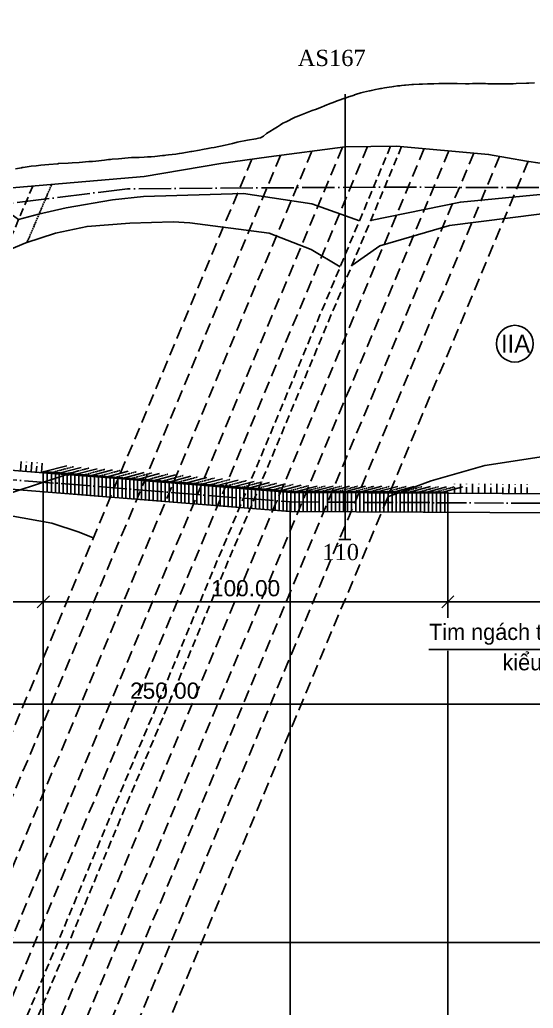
# Model space of a CAD drawing. Header units: inches. Extents: x 444671 to 463716, y 1783086 to 1794968.
# Drawn here: x 447131.7 to 447258.6, y 1787422.1 to 1787666.4 of the extents above; entities that cross this region are included whole.
import ezdxf

# ---------------------------------------------------------------- set-up
doc = ezdxf.new("R2010")
doc.units = ezdxf.units.IN
doc.header["$MEASUREMENT"] = 0
for name, pattern in [('ACAD_ISO04W100', [30, 24, -3, 0, -3]), ('EDQ-DD', [0.55, 0.4, -0.15]), ('HIDDEN', [0.375, 0.25, -0.125]), ('NG', [1.8, 0.8, -0.1, 0, -0.1, 0.8])]:
    doc.linetypes.add(name, pattern=pattern)
for name, color, linetype in [('4', 4, 'Continuous'), ('CONGTRINH', 2, 'Continuous'), ('CTTRINH', 4, 'Continuous'), ('Dchat', 33, 'Continuous'), ('Dong', 252, 'HIDDEN'), ('Ghichu', 3, 'Continuous'), ('khoanmoi', 3, 'Continuous'), ('Khongin', 40, 'Continuous'), ('Khung_bang', 140, 'Continuous'), ('Text', 3, 'Continuous'), ('Tim', 1, 'ACAD_ISO04W100')]:
    doc.layers.add(name, color=color, linetype=linetype)
for name, color, linetype, lineweight in [('dgay', 1, 'Continuous', 25), ('DIACHAT', 33, 'Continuous', 25), ('Dut gay', 1, 'Continuous', 25)]:
    doc.layers.add(name, color=color, linetype=linetype, lineweight=lineweight)
doc.styles.add('VNARIAL', font='')
doc.styles.add('VnAvt', font='')
doc.styles.add('VNTHUONG', font='')
doc.styles.get('VNARIAL').set_extended_font_data('.VnArial')
doc.styles.get('VnAvt').set_extended_font_data('.VnAvant')
doc.styles.get('VNTHUONG').set_extended_font_data('.VnTime')
doc.linetypes.add('_lA1', pattern='A,2,-0.2,["x",Standard,S=0.1,R=0,X=-0.1,Y=-0.05],-0.1', length=2.3)
doc.linetypes.add('_lA2', pattern='A,2,-0.2,["xx",Standard,S=0.1,R=0,X=-0.1,Y=-0.05],-0.18', length=2.38)
doc.linetypes.add('_lB', pattern='A,2,-0.2,["xxx",Standard,S=0.1,R=0,X=-0.1,Y=-0.05],-0.26', length=2.46)
doc.linetypes.add('_llA', pattern='A,2,-0.2,["xxxx",Standard,S=0.1,R=0,X=-0.1,Y=-0.05],-0.34', length=2.54)
doc.linetypes.add('NEN_DA1', pattern='A,1.5,-0.15,["Y",Standard,S=0.2,R=0,X=-0.15,Y=-0.2],-0.005', length=1.655)
doc.dimstyles.new('2000', dxfattribs={"dimscale": 2, "dimtxt": 2, "dimasz": 1.1, "dimexe": 1.1, "dimexo": 0, "dimgap": 0.6, "dimtad": 1, "dimzin": 1, "dimdsep": 46, "dimtxsty": 'VNARIAL', "dimblk": 'OBLIQUE', "dimcen": 1.1, "dimdle": 1.1, "dimclrd": 3, "dimclre": 3, "dimclrt": 7, "dimadec": 0, "dimazin": 3, "dimtfac": 1, "dimtmove": 0, "dimatfit": 1, "dimfxl": 0, "dimtolj": 1, "dimtzin": 0, "dimarcsym": 0})
doc.dimstyles.new('kt2000', dxfattribs={"dimscale": 0, "dimtxt": 4, "dimasz": 3, "dimexe": 2.5, "dimexo": 0, "dimgap": 1.3, "dimtad": 1, "dimzin": 0, "dimdsep": 46, "dimtxsty": 'VNARIAL', "dimblk1": 'OBLIQUE', "dimblk2": 'OBLIQUE', "dimsah": 1, "dimcen": 0.8, "dimdle": 2.5, "dimclrd": 256, "dimclre": 256, "dimclrt": 256, "dimaunit": 1, "dimadec": 1, "dimazin": 0, "dimtfac": 1, "dimtofl": 0, "dimtmove": 1, "dimatfit": 3, "dimfxl": 0, "dimtolj": 1, "dimtzin": 0, "dimarcsym": 0})

# ---------------------------------------------------------------- blocks, each defined once
blk = doc.blocks.new('_Oblique')
at = {"color": 0, "linetype": 'ByBlock', "lineweight": -2}
blk.add_line((-0.5, -0.5), (0.5, 0.5), dxfattribs=at)
blk = doc.blocks.new('*D32')
at = {"layer": 'Defpoints', "color": 0, "transparency": 16777216}
for p in [(447137.49, 1787535.74), (447237.49, 1787534.12), (447237.49, 1787522.57)]:
    blk.add_point(p, dxfattribs=at)
at = {"layer": 'Text', "lineweight": -2, "transparency": 16777216}
for p, q in [((447137.49, 1787535.74), (447137.49, 1787520.07)), ((447237.49, 1787534.12), (447237.49, 1787520.07)), ((447134.99, 1787522.57), (447239.99, 1787522.57))]:
    blk.add_line(p, q, dxfattribs=at)
at = {"layer": 'Text', "lineweight": -2, "transparency": 16777216, "xscale": 3, "yscale": 3, "zscale": 3, "rotation": 180}
blk.add_blockref('_Oblique', (447137.49, 1787522.57), dxfattribs=at)
at = {"layer": 'Text', "lineweight": -2, "transparency": 16777216, "xscale": 3, "yscale": 3, "zscale": 3}
blk.add_blockref('_Oblique', (447237.49, 1787522.57), dxfattribs=at)
at = {"layer": 'Text', "transparency": 16777216, "insert": (447187.49, 1787525.91), "char_height": 4, "attachment_point": 5, "style": 'VNARIAL'}
blk.add_mtext('\\A1;100.00', dxfattribs=at)
blk = doc.blocks.new('*D35')
at = {"layer": 'Defpoints', "color": 0, "transparency": 16777216}
for p in [(447042.49, 1787508.33), (447292.49, 1787508.33), (447292.49, 1787497.24)]:
    blk.add_point(p, dxfattribs=at)
at = {"layer": 'Text', "lineweight": -2, "transparency": 16777216}
for p, q in [((447042.49, 1787508.33), (447042.49, 1787494.74)), ((447292.49, 1787508.33), (447292.49, 1787494.74)), ((447039.99, 1787497.24), (447294.99, 1787497.24))]:
    blk.add_line(p, q, dxfattribs=at)
at = {"layer": 'Text', "lineweight": -2, "transparency": 16777216, "xscale": 3, "yscale": 3, "zscale": 3, "rotation": 180}
blk.add_blockref('_Oblique', (447042.49, 1787497.24), dxfattribs=at)
at = {"layer": 'Text', "lineweight": -2, "transparency": 16777216, "xscale": 3, "yscale": 3, "zscale": 3}
blk.add_blockref('_Oblique', (447292.49, 1787497.24), dxfattribs=at)
at = {"layer": 'Text', "transparency": 16777216, "insert": (447167.49, 1787500.59), "char_height": 4, "attachment_point": 5, "style": 'VNARIAL'}
blk.add_mtext('\\A1;250.00', dxfattribs=at)
blk = doc.blocks.new('*D38')
at = {"layer": 'Defpoints', "color": 0, "transparency": 16777216}
for p in [(447109.95, 1787531.26), (447137.49, 1787530.46), (447137.49, 1787522.57)]:
    blk.add_point(p, dxfattribs=at)
at = {"layer": 'Text', "lineweight": -2, "transparency": 16777216}
for p, q in [((447109.95, 1787531.26), (447109.95, 1787520.07)), ((447137.49, 1787530.46), (447137.49, 1787520.07)), ((447107.45, 1787522.57), (447139.99, 1787522.57))]:
    blk.add_line(p, q, dxfattribs=at)
at = {"layer": 'Text', "lineweight": -2, "transparency": 16777216, "xscale": 3, "yscale": 3, "zscale": 3, "rotation": 180}
blk.add_blockref('_Oblique', (447109.95, 1787522.57), dxfattribs=at)
at = {"layer": 'Text', "lineweight": -2, "transparency": 16777216, "xscale": 3, "yscale": 3, "zscale": 3}
blk.add_blockref('_Oblique', (447137.49, 1787522.57), dxfattribs=at)
at = {"layer": 'Text', "transparency": 16777216, "insert": (447122.49, 1787525.91), "char_height": 4, "attachment_point": 5, "style": 'VNARIAL'}
blk.add_mtext('\\A1;27.55', dxfattribs=at)
blk = doc.blocks.new('*D39')
at = {"layer": 'Defpoints', "color": 0, "transparency": 16777216}
for p in [(447237.49, 1787531.36), (447319.78, 1787531.36), (447319.78, 1787522.57)]:
    blk.add_point(p, dxfattribs=at)
at = {"layer": 'Text', "lineweight": -2, "transparency": 16777216}
for p, q in [((447237.49, 1787531.36), (447237.49, 1787520.07)), ((447319.78, 1787531.36), (447319.78, 1787520.07)), ((447234.99, 1787522.57), (447322.28, 1787522.57))]:
    blk.add_line(p, q, dxfattribs=at)
at = {"layer": 'Text', "lineweight": -2, "transparency": 16777216, "xscale": 3, "yscale": 3, "zscale": 3, "rotation": 180}
blk.add_blockref('_Oblique', (447237.49, 1787522.57), dxfattribs=at)
at = {"layer": 'Text', "lineweight": -2, "transparency": 16777216, "xscale": 3, "yscale": 3, "zscale": 3}
blk.add_blockref('_Oblique', (447319.78, 1787522.57), dxfattribs=at)
at = {"layer": 'Text', "transparency": 16777216, "insert": (447278.64, 1787525.91), "char_height": 4, "attachment_point": 5, "style": 'VNARIAL'}
blk.add_mtext('\\A1;82.29', dxfattribs=at)

msp = doc.modelspace()

# ---------------------------------------------------------------- linework, layer by layer
at = {"layer": '4', "linetype": 'NEN_DA1', "ltscale": 8}
for p, q in [((447319.7795, 1787548.9919), (447237.4938, 1787549.4033)), ((447198.4274, 1787544.8986), (449992.4641, 1787530.9284))]:
    msp.add_line(p, q, dxfattribs=at)
for points in [[(446801.094, 1787576.6852), (447198.4274, 1787544.8986)], [(446801.094, 1787576.6852), (447198.4274, 1787544.8986)], [(447237.4938, 1787549.7025), (447198.6508, 1787549.8967), (447137.4938, 1787554.7892)]]:
    msp.add_lwpolyline(points, dxfattribs=at)
at = {"layer": '4', "linetype": 'NEN_DA1', "ltscale": 6}
msp.add_lwpolyline([(447137.4938, 1787554.4883), (447109.9483, 1787556.6919)], dxfattribs=at)
at = {"layer": 'CONGTRINH', "color": 3}
for p, q in [((447137.4938, 1787549.7733), (447137.4938, 1787554.7892)), ((447137.4938, 1787554.4883), (447137.494, 1787554.4882)), ((447237.4938, 1787544.7032), (447237.4938, 1787549.7025)), ((446613.5642, 1787438.3548), (447561.7385, 1787438.3548))]:
    msp.add_line(p, q, dxfattribs=at)
at = {"layer": 'CONGTRINH', "color": 7, "flags": 128}
for points in [[(447137.494, 1787554.6561), (447143.2896, 1787556.209)], [(447141.404, 1787554.337), (447146.865, 1787555.8002)], [(447145.3142, 1787554.0046), (447150.7752, 1787555.4679)], [(447149.1346, 1787553.6916), (447154.5956, 1787555.1548)], [(447153.0448, 1787553.3742), (447158.5058, 1787554.8375)], [(447156.955, 1787553.0738), (447162.416, 1787554.5371)], [(447160.7754, 1787552.7946), (447166.2364, 1787554.2579)], [(447164.6856, 1787552.4622), (447170.1466, 1787553.9255)], [(447168.506, 1787552.1492), (447173.967, 1787553.6125)], [(447172.4162, 1787551.8318), (447177.8772, 1787553.2951)], [(447176.3264, 1787551.5314), (447181.7874, 1787552.9947)], [(447180.2364, 1787551.2123), (447185.6974, 1787552.6756)], [(447184.1466, 1787550.8799), (447189.6076, 1787552.3432)], [(447187.967, 1787550.5669), (447193.428, 1787552.0302)], [(447191.8772, 1787550.2495), (447197.3382, 1787551.7128)], [(447195.7874, 1787549.9491), (447201.2484, 1787551.4124)], [(447199.6978, 1787549.7288), (447205.1588, 1787551.1921)], [(447203.6978, 1787549.7158), (447209.1588, 1787551.1791)], [(447207.6978, 1787549.7028), (447213.1588, 1787551.1661)], [(447211.6978, 1787549.6688), (447217.1588, 1787551.1321)], [(447215.6978, 1787549.6558), (447221.1588, 1787551.1191)], [(447219.6978, 1787549.6428), (447225.1588, 1787551.1061)], [(447223.698, 1787549.6008), (447229.1591, 1787551.0641)], [(447227.698, 1787549.5878), (447233.1591, 1787551.0511)], [(447231.6982, 1787549.5458), (447237.1593, 1787551.0091)], [(447235.6982, 1787549.5328), (447241.1593, 1787550.9961)]]:
    msp.add_lwpolyline(points, dxfattribs=at)
at = {"layer": 'CTTRINH', "color": 4, "linetype": 'ByBlock'}
for p, q in [((447131.8763, 1787554.9377), (447132.0637, 1787557.2802)), ((447131.8763, 1787554.9377), (447132.0637, 1787557.2802)), ((447134.468, 1787554.7303), (447134.6554, 1787557.0728)), ((447137.0598, 1787554.523), (447137.2472, 1787556.8655)), ((447240.5878, 1787549.3878), (447240.5995, 1787551.7378)), ((447243.5877, 1787549.3728), (447243.5995, 1787551.7228)), ((447246.5877, 1787549.3578), (447246.5994, 1787551.7078)), ((447249.5877, 1787549.3428), (447249.5994, 1787551.6928)), ((447252.5876, 1787549.3278), (447252.5994, 1787551.6778)), ((447255.5876, 1787549.3128), (447255.5993, 1787551.6628))]:
    msp.add_line(p, q, dxfattribs=at)
at = {"layer": 'Dchat', "linetype": '_lA1', "ltscale": 10, "flags": 128}
msp.add_lwpolyline([(446821.9882, 1787610.5033), (446830.9186, 1787610.0295), (446835.9781, 1787609.9917), (446851.7781, 1787608.1636), (446874.6494, 1787606.2031), (446883.433, 1787605.8546), (446904.9657, 1787604.4512), (446911.3703, 1787603.8841), (446932.6078, 1787603.9477), (446948.4413, 1787603.2599), (446959.1358, 1787602.8442), (446979.6736, 1787601.3825), (446987.6836, 1787600.5488), (446993.319, 1787599.4377), (447006.4899, 1787601.463), (447021.3692, 1787602.8353), (447041.1256, 1787605.6347), (447052.603, 1787606.8096), (447069.3985, 1787610.6061), (447079.6029, 1787614.1841), (447096.8076, 1787619.3494), (447100.1937, 1787620.1196), (447127.8113, 1787624.7155), (447162.4038, 1787627.6682), (447181.3488, 1787630.894), (447193.246, 1787632.5335), (447212.084, 1787634.9978), (447224.7747, 1787635.185), (447247.5365, 1787633.1414), (447256.9492, 1787631.5059), (447273.8359, 1787629.0352), (447284.8496, 1787627.0732), (447294.2676, 1787625.4082), (447304.1073, 1787624.0088), (447317.2801, 1787623.0431), (447329.5326, 1787623.3023), (447343.269, 1787624.0052), (447350.9317, 1787624.3788), (447357.7936, 1787624.2962), (447363.4536, 1787625.7795), (447386.5305, 1787629.1905), (447417.4611, 1787633.2222), (447450.2744, 1787634.8349), (447488.2709, 1787636.445), (447500.7695, 1787636.6185), (447513.468, 1787635.9081), (447527.0822, 1787635.9081), (447534.3872, 1787635.3747), (447537.8275, 1787635.1389), (447552.7949, 1787639.8446), (447573.213, 1787645.4315), (447592.206, 1787649.4114), (447613.2726, 1787653.1529), (447623.073, 1787654.4498), (447649.9208, 1787658.9722), (447672.9487, 1787662.7716), (447689.7249, 1787664.6344), (447703.6515, 1787665.7989), (447715.4743, 1787666.4154), (447724.7409, 1787666.4233), (447730.583, 1787666.1545)], dxfattribs=at)
at = {"layer": 'Dchat', "linetype": '_lA2', "ltscale": 10, "flags": 128}
for points in [[(447218.392, 1787616.782), (447240.5979, 1787621.3616), (447260.2599, 1787623.2616), (447287.4406, 1787623.1429), (447317.2989, 1787622.3044), (447317.6905, 1787622.3493), (447326.9692, 1787622.3668), (447334.4357, 1787622.4065), (447339.6155, 1787622.4054), (447344.3416, 1787622.2863), (447348.3322, 1787621.9617), (447350.8661, 1787621.6513), (447353.6983, 1787621.0401), (447355.9995, 1787620.0747), (447361.6519, 1787621.7373), (447369.3651, 1787623.7138), (447388.1317, 1787626.3021), (447404.3585, 1787628.3397), (447416.3374, 1787629.5283), (447430.9029, 1787630.806), (447449.7924, 1787631.9123), (447467.7635, 1787632.8293), (447488.8227, 1787634.0512), (447506.1121, 1787634.0552), (447516.0642, 1787633.7765), (447524.5734, 1787633.5854), (447527.5373, 1787633.3943), (447529.676, 1787632.9249), (447532.6114, 1787632.0732), (447535.6561, 1787629.9786), (447543.6602, 1787632.9904), (447558.7199, 1787637.1169), (447577.1803, 1787641.9717), (447592.6959, 1787644.9783), (447620.3555, 1787648.8235), (447664.0538, 1787654.9686), (447692.6032, 1787657.4613), (447705.6372, 1787657.4613), (447715.031, 1787656.9919), (447722.1938, 1787656.7572), (447730.584, 1787657.449)], [(446810.9843, 1787603.2747), (446817.0224, 1787602.2528), (446823.1111, 1787601.6677), (446830.9186, 1787600.5295), (446836.6215, 1787600.3639), (446841.4846, 1787600.4824), (446851.1925, 1787600.3819), (446866.0004, 1787600.3819), (446887.2086, 1787601.131), (446903.9304, 1787600.89), (446917.593, 1787600.5529), (446928.7255, 1787599.7101), (446945.4242, 1787598.5301), (446953.2818, 1787597.5959), (446960.8206, 1787595.9384), (446972.7319, 1787593.0756), (446980.7231, 1787590.6648), (446985.548, 1787589.158), (446988.7908, 1787587.9686), (446993.2764, 1787590.1383), (447003.0453, 1787593.2661), (447017.7461, 1787596.5834), (447039.8252, 1787602.0293), (447051.1243, 1787603.9649), (447059.1489, 1787605.976), (447067.74, 1787607.9572), (447086.7671, 1787612.5274), (447104.9116, 1787617.0299), (447113.3887, 1787618.4846), (447120.4958, 1787619.2547), (447124.5349, 1787619.3833), (447127.7151, 1787619.0443), (447129.5809, 1787618.3663), (447131.3897, 1787617.0461), (447136.2797, 1787618.3642), (447143.1504, 1787619.9091), (447154.5728, 1787621.8831), (447162.2649, 1787622.7513), (447187.0105, 1787623.4675), (447203.8662, 1787620.9608), (447215.6189, 1787616.7388)]]:
    msp.add_lwpolyline(points, dxfattribs=at)
at = {"layer": 'Dchat', "linetype": '_lB', "ltscale": 10, "flags": 128}
for points in [[(447213.7475, 1787605.6726), (447220.6318, 1787610.5245), (447237.8734, 1787615.5693), (447267.8356, 1787619.3917), (447317.1478, 1787620.5507), (447327.1717, 1787620.4079), (447333.4607, 1787620.6199), (447340.5312, 1787620.213), (447347.3592, 1787619.0986), (447350.8289, 1787617.8602), (447353.9231, 1787615.1891), (447363.5405, 1787618.6797), (447380.255, 1787622.9143), (447406.2495, 1787626.376), (447436.6342, 1787628.2348), (447460.0096, 1787629.4739), (447463.0896, 1787629.3448), (447477.1565, 1787629.8778), (447490.3935, 1787629.9666), (447496.9676, 1787629.7003), (447506.7398, 1787629.2564), (447514.5576, 1787628.2798), (447520.4209, 1787627.392), (447527.0658, 1787626.1923), (447529.3932, 1787625.4705), (447531.1888, 1787624.5733), (447532.8091, 1787623.3756), (447540.5065, 1787625.9355), (447555.3474, 1787629.7435), (447575.4426, 1787633.4914), (447607.4311, 1787639.5544), (447655.4323, 1787647.0857), (447691.2293, 1787649.4658), (447701.6314, 1787649.1622), (447712.0415, 1787648.7164), (447719.488, 1787649.1672), (447730.3046, 1787649.664)], [(446798.704, 1787595.6751), (446801.1836, 1787595.5948), (446803.4017, 1787595.9044), (446814.747, 1787596.6683), (446827.8783, 1787597.5367), (446835.313, 1787597.6332), (446850.2193, 1787597.3975), (446874.3076, 1787597.2432), (446898.1441, 1787597.5521), (446918.4195, 1787596.6251), (446932.7799, 1787595.3906), (446944.2064, 1787593.6932), (446958.8756, 1787590.7613), (446973.3904, 1787586.9036), (446980.7205, 1787584.4837), (446986.1187, 1787581.9335), (446993.9015, 1787585.1675), (447007.2903, 1787589.4435), (447026.4762, 1787594.6851), (447047.2218, 1787598.97), (447059.458, 1787601.3284), (447072.5105, 1787604.959), (447086.5096, 1787608.6313), (447099.6337, 1787611.2544), (447112.0575, 1787612.8994), (447118.9031, 1787612.8128), (447122.5426, 1787612.12), (447126.4882, 1787610.3845), (447128.0498, 1787609.1754), (447133.1756, 1787611.3247), (447140.5422, 1787613.686), (447148.3258, 1787615.3528), (447158.8893, 1787616.1862), (447169.5704, 1787616.4657), (447173.7524, 1787616.2434), (447193.3331, 1787613.6806), (447203.6778, 1787609.6637), (447210.8602, 1787605.3563)], [(447728.3077, 1787601.6832), (447710.5789, 1787601.4986), (447710.5789, 1787601.4986), (447710.5789, 1787601.4986), (447683.827, 1787601.0615), (447663.7687, 1787603.4912), (447648.573, 1787605.3134), (447638.2399, 1787606.2246), (447620.0051, 1787606.5283), (447597.5155, 1787606.2246), (447572.6731, 1787604.7904), (447570.7231, 1787604.5162), (447549.0213, 1787601.1486), (447534.8044, 1787598.2015), (447527.0658, 1787595.5923), (447524.6824, 1787594.1979), (447521.5482, 1787592.2477), (447518.1668, 1787589.4156), (447512.6434, 1787591.797), (447508.5834, 1787593.1081), (447504.1616, 1787594.0455), (447497.9979, 1787594.8489), (447486.7267, 1787595.652), (447475.2339, 1787595.6341), (447460.3198, 1787594.4365), (447443.4696, 1787592.4707), (447423.3124, 1787590.4775), (447406.0258, 1787587.6576), (447392.3306, 1787584.3454), (447376.5793, 1787579.027), (447357.0909, 1787571.4753), (447340.7842, 1787563.5262), (447329.1625, 1787556.4734), (447323.0662, 1787557.915), (447315.2529, 1787558.7516), (447305.4863, 1787559.5882), (447295.4406, 1787559.867), (447280.372, 1787559.867), (447261.1178, 1787558.4727), (447246.6073, 1787556.2418), (447233.37, 1787552.483), (447222.6836, 1787548.5049)]]:
    msp.add_lwpolyline(points, dxfattribs=at)
at = {"layer": 'Dchat', "linetype": '_llA', "ltscale": 10, "flags": 128}
msp.add_lwpolyline([(447149.8211, 1787538.4182), (447146.3946, 1787539.7695), (447139.5856, 1787542.0377), (447129.0627, 1787543.8934), (447121.4284, 1787544.512), (447109.2548, 1787544.0996), (447099.4708, 1787541.826), (447091.5683, 1787544.8938), (447082.1586, 1787548.3659), (447073.907, 1787550.3912), (447056.3776, 1787552.6867), (447043.4173, 1787553.7146), (447028.7623, 1787553.5098), (447012.7162, 1787553.0987), (446995.6416, 1787550.6317), (446983.9156, 1787548.1647), (446975.6869, 1787545.081), (446969.2985, 1787542.1066), (446965.8184, 1787544.2292), (446959.8028, 1787546.5706), (446953.154, 1787548.6588), (446942.4582, 1787551.2306), (446932.1006, 1787553.6586), (446922.9182, 1787556.002), (446893.2815, 1787558.9965), (446857.6509, 1787557.9983), (446825.0173, 1787555.0038), (446796.2784, 1787550.3438), (446769.4566, 1787543.342), (446765.6078, 1787542.0177), (446757.9654, 1787538.9108), (446752.5243, 1787536.0681), (446748.3199, 1787532.8546), (446745.5636, 1787530.5593), (446743.8891, 1787531.2914), (446740.6632, 1787532.5262), (446737.506, 1787533.3494), (446734.0976, 1787534.1404), (446723.7997, 1787535.0891), (446717.6251, 1787535.0891), (446713.1469, 1787534.5467), (446709.4828, 1787533.4618), (446707.5347, 1787532.3275), (446706.7097, 1787532.6801), (446704.7615, 1787533.337), (446703.2414, 1787533.742), (446700.8125, 1787533.9286), (446697.4463, 1787533.8582), (446694.0453, 1787533.4807), (446671.4317, 1787527.9614)], dxfattribs=at)
at = {"layer": 'Dchat', "color": 3}
msp.add_circle((447254.0381, 1787586.3657), 4.5375, dxfattribs=at)
at = {"layer": 'dgay', "color": 1, "linetype": 'HIDDEN', "ltscale": 12}
for points in [[(447196.123, 1787632.9099), (446947.5587, 1787038.3548)], [(447203.8648, 1787633.9226), (446954.8771, 1787038.3548)], [(447211.453, 1787634.9152), (446962.0503, 1787038.3548)], [(447217.64, 1787635.0797), (446968.1685, 1787038.3548)], [(447231.6193, 1787634.5705), (446982.3608, 1787038.3548)], [(447237.7636, 1787634.0188), (446988.7357, 1787038.3548)], [(447243.8723, 1787633.4704), (446995.0737, 1787038.3548)], [(447189.0118, 1787631.95), (446940.8488, 1787038.3548)], [(447250.2509, 1787632.6698), (447001.7869, 1787038.3548)], [(447257.3586, 1787631.446), (447009.4062, 1787038.3548)]]:
    msp.add_lwpolyline(points, dxfattribs=at)
at = {"layer": 'dgay', "color": 8, "linetype": 'HIDDEN', "ltscale": 8}
for points in [[(447223.3217, 1787635.1635), (446973.8152, 1787038.3548)], [(447226.0382, 1787635.0715), (446976.5702, 1787038.3548)], [(447134.894, 1787625.3043), (446885.8278, 1787038.3548)], [(447134.894, 1787625.3043), (446885.8278, 1787038.3548)]]:
    msp.add_lwpolyline(points, dxfattribs=at)
at = {"layer": 'DIACHAT', "color": 3, "linetype": 'NG', "ltscale": 10, "flags": 128}
msp.add_lwpolyline([(447071.0459, 1787612.508), (447086.6517, 1787614.6923), (447127.752, 1787620.849), (447158.2822, 1787624.6479), (447220.9683, 1787625.0679), (447317.2801, 1787624.7431), (447424.3852, 1787610.568), (447527.0822, 1787597.1148), (447564.4907, 1787597.2809), (447588.2738, 1787598.6928), (447616.2, 1787601.513), (447644.9216, 1787604.8343), (447684.3065, 1787607.5255), (447717.534, 1787611.0032), (447730.583, 1787612.4088)], dxfattribs=at)
at = {"layer": 'Dong', "color": 3, "ltscale": 6}
for p, q in [((447133.1722, 1787554.834), (447133.3596, 1787557.1765)), ((447135.7639, 1787554.6267), (447135.9513, 1787556.9692)), ((447239.0878, 1787549.3953), (447239.0995, 1787551.7453)), ((447242.0877, 1787549.3803), (447242.0995, 1787551.7303)), ((447245.0877, 1787549.3653), (447245.0995, 1787551.7153)), ((447248.0877, 1787549.3503), (447248.0994, 1787551.7003)), ((447251.0876, 1787549.3353), (447251.0994, 1787551.6853)), ((447254.0876, 1787549.3203), (447254.0993, 1787551.6703)), ((447257.0876, 1787549.3053), (447257.0993, 1787551.6553))]:
    msp.add_line(p, q, dxfattribs=at)
at = {"layer": 'Dong', "linetype": 'ByBlock'}
for p, q in [((447151.8986, 1787553.5365), (447137.51, 1787554.6876)), ((447151.8826, 1787553.3372), (447137.494, 1787554.4882)), ((447182.7322, 1787551.0829), (447168.3436, 1787552.234)), ((447237.4938, 1787549.4033), (447198.6269, 1787549.5976)), ((447198.5271, 1787038.2481), (447198.5271, 1787547.2481))]:
    msp.add_line(p, q, dxfattribs=at)
at = {"layer": 'Dong', "color": 3, "ltscale": 0.1}
for points in [[(447139.4938, 1787554.4961), (447144.9548, 1787555.9594)], [(447143.4038, 1787554.177), (447148.8648, 1787555.6403)], [(447147.2244, 1787553.8484), (447152.6854, 1787555.3117)], [(447150.9554, 1787553.538), (447156.4165, 1787555.0013)], [(447154.955, 1787553.2299), (447160.416, 1787554.6932)], [(447158.8652, 1787552.9538), (447164.3262, 1787554.417)], [(447162.7752, 1787552.6346), (447168.2362, 1787554.0979)], [(447166.5958, 1787552.3061), (447172.0568, 1787553.7694)], [(447170.3268, 1787551.9956), (447175.7879, 1787553.4589)], [(447174.3264, 1787551.6875), (447179.7874, 1787553.1508)], [(447178.3262, 1787551.3714), (447183.7872, 1787552.8347)], [(447182.2362, 1787551.0523), (447187.6972, 1787552.5156)], [(447186.0568, 1787550.7238), (447191.5178, 1787552.187)], [(447189.7878, 1787550.4133), (447195.2489, 1787551.8766)], [(447193.7874, 1787550.1052), (447199.2484, 1787551.5685)], [(447197.6976, 1787549.8291), (447203.1586, 1787551.2924)], [(447201.6976, 1787549.7131), (447207.1586, 1787551.1764)], [(447205.6976, 1787549.7001), (447211.1586, 1787551.1634)], [(447209.6976, 1787549.6731), (447215.1586, 1787551.1364)], [(447213.6976, 1787549.6531), (447219.1586, 1787551.1164)], [(447217.6976, 1787549.6401), (447223.1586, 1787551.1034)], [(447221.6978, 1787549.5981), (447227.1588, 1787551.0614)], [(447225.6978, 1787549.5851), (447231.1588, 1787551.0484)], [(447229.698, 1787549.5431), (447235.1591, 1787551.0064)], [(447233.698, 1787549.5301), (447239.1591, 1787550.9934)]]:
    msp.add_lwpolyline(points, dxfattribs=at)
at = {"layer": 'Dong', "linetype": 'ByBlock'}
for points in [[(447198.6269, 1787549.5976), (447138.4938, 1787554.4083)], [(447168.5958, 1787552.2007), (447151.8986, 1787553.5365)], [(447137.4938, 1787552.1144), (447137.4938, 1787038.3548)], [(447237.4938, 1787549.6033), (447198.6353, 1787549.7976), (447183.0006, 1787551.0484)]]:
    msp.add_lwpolyline(points, dxfattribs=at)
at = {"layer": 'Dut gay', "linetype": 'EDQ-DD', "flags": 128}
msp.add_lwpolyline([(447139.5065, 1787625.5876), (447133.4827, 1787611.3921)], dxfattribs=at)
at = {"layer": 'khoanmoi', "ltscale": 0.5, "flags": 128}
msp.add_lwpolyline([(447212.084, 1787647.9978), (447212.084, 1787537.9978)], dxfattribs=at)
msp.add_lwpolyline([(447212.084, 1787647.9978), (447212.084, 1787537.9978)], dxfattribs=at)
at = {"layer": 'khoanmoi', "ltscale": 0.5}
msp.add_lwpolyline([(447210.5118, 1787537.9978), (447213.4926, 1787537.9978)], dxfattribs=at)
msp.add_lwpolyline([(447210.5118, 1787537.9978), (447213.4926, 1787537.9978)], dxfattribs=at)
at = {"layer": 'Khung_bang', "ltscale": 29}
for points in [[(447137.4938, 1787554.6889), (447137.4938, 1787549.7733)], [(447138.4938, 1787554.6089), (447138.4938, 1787549.6933)], [(447139.4938, 1787554.5289), (447139.4938, 1787549.6133)], [(447140.4938, 1787554.4489), (447140.4938, 1787549.5333)], [(447141.404, 1787554.3761), (447141.404, 1787549.4604)], [(447142.404, 1787554.2961), (447142.404, 1787549.3804)], [(447143.404, 1787554.2161), (447143.404, 1787549.3004)], [(447144.3142, 1787554.1433), (447144.3142, 1787549.2276)], [(447145.3142, 1787554.0633), (447145.3142, 1787549.1476)], [(447146.3142, 1787553.9833), (447146.3142, 1787549.0676)], [(447147.2244, 1787553.9105), (447147.2244, 1787548.9948)], [(447148.2244, 1787553.8305), (447148.2244, 1787548.9148)], [(447149.1346, 1787553.7576), (447149.1346, 1787548.842)], [(447150.1346, 1787553.6776), (447150.1346, 1787548.762)], [(447151.1346, 1787553.5976), (447151.1346, 1787548.682)], [(447152.0448, 1787553.5248), (447152.0448, 1787548.6092)], [(447153.0448, 1787553.4448), (447153.0448, 1787548.5292)], [(447154.0448, 1787553.3648), (447154.0448, 1787548.4492)], [(447154.955, 1787553.292), (447154.955, 1787548.3764)], [(447155.955, 1787553.212), (447155.955, 1787548.2964)], [(447156.955, 1787553.132), (447156.955, 1787548.2164)], [(447157.8652, 1787553.1595), (447157.8652, 1787548.2439)], [(447158.8652, 1787553.0795), (447158.8652, 1787548.1639)], [(447159.8652, 1787552.9995), (447159.8652, 1787548.0839)], [(447160.7754, 1787552.8264), (447160.7754, 1787547.9107)], [(447161.7754, 1787552.7464), (447161.7754, 1787547.8307)], [(447162.7754, 1787552.6664), (447162.7754, 1787547.7507)], [(447163.6856, 1787552.5936), (447163.6856, 1787547.6779)], [(447164.6856, 1787552.5136), (447164.6856, 1787547.5979)], [(447165.6856, 1787552.4336), (447165.6856, 1787547.5179)], [(447166.5958, 1787552.3607), (447166.5958, 1787547.4451)], [(447167.5958, 1787552.2807), (447167.5958, 1787547.3651)], [(447168.5958, 1787552.3011), (447168.5958, 1787547.2851)], [(447168.5958, 1787552.2007), (447168.5958, 1787547.2851)], [(447169.5958, 1787552.1207), (447169.5958, 1787547.2051)], [(447170.5958, 1787552.0407), (447170.5958, 1787547.1251)], [(447171.5958, 1787551.9607), (447171.5958, 1787547.0451)], [(447172.506, 1787551.8879), (447172.506, 1787546.9723)], [(447173.506, 1787551.8079), (447173.506, 1787546.8923)], [(447174.506, 1787551.7279), (447174.506, 1787546.8123)], [(447175.4162, 1787551.6551), (447175.4162, 1787546.7395)], [(447176.4162, 1787551.5751), (447176.4162, 1787546.6595)], [(447177.4162, 1787551.4951), (447177.4162, 1787546.5795)], [(447178.3264, 1787551.4223), (447178.3264, 1787546.5066)], [(447179.3264, 1787551.3423), (447179.3264, 1787546.4266)], [(447180.2366, 1787551.2695), (447180.2366, 1787546.3538)], [(447181.2366, 1787551.1895), (447181.2366, 1787546.2738)], [(447182.2366, 1787551.1095), (447182.2366, 1787546.1938)], [(447183.1468, 1787551.0367), (447183.1468, 1787546.121)], [(447184.1468, 1787550.9567), (447184.1468, 1787546.041)], [(447185.1468, 1787550.8767), (447185.1468, 1787545.961)], [(447186.057, 1787550.8038), (447186.057, 1787545.8882)], [(447187.057, 1787550.7238), (447187.057, 1787545.8082)], [(447188.057, 1787550.6438), (447188.057, 1787545.7282)], [(447188.9672, 1787550.6714), (447188.9672, 1787545.7557)], [(447189.9672, 1787550.5914), (447189.9672, 1787545.6757)], [(447190.9672, 1787550.5114), (447190.9672, 1787545.5957)], [(447191.8774, 1787550.3382), (447191.8774, 1787545.4226)], [(447192.8774, 1787550.2582), (447192.8774, 1787545.3426)], [(447193.8774, 1787550.1782), (447193.8774, 1787545.2626)], [(447194.7876, 1787550.1054), (447194.7876, 1787545.1897)], [(447195.7876, 1787550.0254), (447195.7876, 1787545.1097)], [(447196.7876, 1787549.9454), (447196.7876, 1787545.0297)], [(447197.6978, 1787549.8726), (447197.6978, 1787544.9569)], [(447198.6978, 1787549.7926), (447198.6978, 1787544.8972)], [(447199.6978, 1787549.7923), (447199.6978, 1787544.8922)], [(447200.6978, 1787549.7873), (447200.6978, 1787544.8922)], [(447201.6978, 1787549.7823), (447201.6978, 1787544.8922)], [(447202.6978, 1787549.7773), (447202.6978, 1787544.8922)], [(447203.6978, 1787549.7723), (447203.6978, 1787544.8922)], [(447204.6978, 1787549.7673), (447204.6978, 1787544.8922)], [(447205.6978, 1787549.7623), (447205.6978, 1787544.8922)], [(447206.6978, 1787549.7573), (447206.6978, 1787544.8922)], [(447207.6978, 1787549.7523), (447207.6978, 1787544.8922)], [(447208.6978, 1787549.7523), (447208.6978, 1787544.8922)], [(447209.6978, 1787549.7523), (447209.6978, 1787544.8922)], [(447210.6978, 1787549.7523), (447210.6978, 1787544.8922)], [(447211.6978, 1787549.7523), (447211.6978, 1787544.8922)], [(447212.6978, 1787549.7523), (447212.6978, 1787544.8922)], [(447212.6978, 1787549.7273), (447212.6978, 1787544.8272)], [(447213.6978, 1787549.7223), (447213.6978, 1787544.8272)], [(447214.6978, 1787549.7173), (447214.6978, 1787544.8272)], [(447215.6978, 1787549.7123), (447215.6978, 1787544.8272)], [(447216.6978, 1787549.7073), (447216.6978, 1787544.8272)], [(447217.6978, 1787549.7023), (447217.6978, 1787544.8272)], [(447218.6978, 1787549.6973), (447218.6978, 1787544.8272)], [(447219.6978, 1787549.6923), (447219.6978, 1787544.8272)], [(447220.6978, 1787549.6873), (447220.6978, 1787544.8272)], [(447221.6978, 1787549.6873), (447221.6978, 1787544.8272)], [(447222.6978, 1787549.6873), (447222.6978, 1787544.8272)], [(447223.6978, 1787549.6873), (447223.6978, 1787544.8272)], [(447224.6978, 1787549.6873), (447224.6978, 1787544.8272)], [(447225.6978, 1787549.6873), (447225.6978, 1787544.8272)], [(447226.6978, 1787549.6573), (447226.6978, 1787544.7722)], [(447227.6978, 1787549.6523), (447227.6978, 1787544.7722)], [(447228.6978, 1787549.6473), (447228.6978, 1787544.7722)], [(447229.6978, 1787549.6423), (447229.6978, 1787544.7722)], [(447230.6978, 1787549.6373), (447230.6978, 1787544.7722)], [(447231.6978, 1787549.6323), (447231.6978, 1787544.7722)], [(447232.6978, 1787549.6323), (447232.6978, 1787544.7722)], [(447233.6978, 1787549.6323), (447233.6978, 1787544.7722)], [(447234.6978, 1787549.6323), (447234.6978, 1787544.7722)], [(447235.6978, 1787549.6323), (447235.6978, 1787544.7722)], [(447236.6978, 1787549.6323), (447236.6978, 1787544.7722)]]:
    msp.add_lwpolyline(points, dxfattribs=at)
at = {"layer": 'Text'}
msp.add_lwpolyline([(447130.6516, 1787629.6129), (447132.1307, 1787629.8548), (447132.2469, 1787629.8778), (447132.3132, 1787629.889), (447132.5216, 1787629.9254), (447134.4987, 1787630.2012), (447135.7559, 1787630.3548), (447136.3223, 1787630.4199), (447136.9181, 1787630.48), (447138.8309, 1787630.6834), (447141.1305, 1787630.8548), (447141.2718, 1787630.861), (447143.6495, 1787630.958), (447144.6114, 1787631.0421), (447146.3416, 1787631.1641), (447148.7915, 1787631.3548), (447149.6411, 1787631.4181), (447150.5022, 1787631.5076), (447152.5822, 1787631.7093), (447153.6384, 1787631.8548), (447154.1302, 1787631.9143), (447154.501, 1787631.9524), (447156.0599, 1787632.0788), (447156.9347, 1787632.1741), (447157.6637, 1787632.2219), (447159.2649, 1787632.3465), (447159.2982, 1787632.3472), (447159.4674, 1787632.3548), (447161.158, 1787632.4212), (447162.4235, 1787632.4523), (447163.2704, 1787632.5321), (447164.1929, 1787632.5788), (447165.024, 1787632.6453), (447166.9261, 1787632.8548), (447167.4689, 1787632.9096), (447167.8035, 1787632.9448), (447168.4413, 1787633.0187), (447170.2788, 1787633.2283), (447171.0823, 1787633.3548), (447171.7968, 1787633.4849), (447173.9837, 1787633.8548), (447174.0551, 1787633.8666), (447174.2006, 1787633.8919), (447176.1411, 1787634.2302), (447176.8104, 1787634.3548), (447178.1688, 1787634.6021), (447179.0034, 1787634.7668), (447179.7437, 1787634.8915), (447182.4593, 1787635.466), (447183.172, 1787635.5781), (447184.2574, 1787635.8548), (447185.1993, 1787636.1193), (447185.4311, 1787636.1894), (447187.9509, 1787636.6425), (447188.4951, 1787636.7674), (447189.4924, 1787636.8955), (447190.0446, 1787636.9657), (447190.643, 1787637.1336), (447191.2053, 1787637.2384), (447191.8889, 1787637.673), (447192.6817, 1787638.3548), (447195.3455, 1787639.983), (447196.1384, 1787640.468), (447196.7193, 1787640.8548), (447197.5602, 1787641.2317), (447197.8148, 1787641.3548), (447198.3302, 1787641.6091), (447198.7873, 1787641.8548), (447199.5665, 1787642.2688), (447199.7479, 1787642.3548), (447199.9581, 1787642.4402), (447201.0272, 1787642.8548), (447201.8968, 1787643.2015), (447203.0977, 1787643.6796), (447203.931, 1787643.9947), (447204.9786, 1787644.3548), (447205.9775, 1787644.7471), (447206.2644, 1787644.8548), (447207.0352, 1787645.1794), (447207.5468, 1787645.3908), (447207.9862, 1787645.5592), (447209.5351, 1787646.1413), (447210.1189, 1787646.3548), (447210.8637, 1787646.6374), (447211.5285, 1787646.8548), (447212.3219, 1787647.1404), (447212.9552, 1787647.3548), (447213.2856, 1787647.4698), (447214.0496, 1787647.7278), (447214.3114, 1787647.8153), (447214.4324, 1787647.8548), (447214.6593, 1787647.9265), (447215.9481, 1787648.3548), (447216.6632, 1787648.522), (447218.1157, 1787648.8548), (447218.3023, 1787648.8988), (447218.5949, 1787648.9662), (447219.6312, 1787649.1814), (447220.4783, 1787649.3548), (447220.8669, 1787649.4206), (447221.0609, 1787649.4581), (447221.8228, 1787649.5802), (447223.0174, 1787649.7636), (447223.6236, 1787649.8548), (447224.0081, 1787649.9138), (447224.1626, 1787649.9398), (447225.0518, 1787650.0573), (447225.5748, 1787650.1264), (447226.0476, 1787650.1859), (447226.7305, 1787650.2645), (447226.9914, 1787650.291), (447227.86, 1787650.3548), (447228.556, 1787650.4008), (447228.969, 1787650.4243), (447230.3972, 1787650.5036), (447231.2034, 1787650.5407), (447232.4334, 1787650.5839), (447233.3811, 1787650.6088), (447234.0439, 1787650.615), (447235.2344, 1787650.6329), (447236.2397, 1787650.6362), (447237.1004, 1787650.6333), (447239.0743, 1787650.6444), (447239.8227, 1787650.6471), (447241.8766, 1787650.6224), (447242.7141, 1787650.6305), (447243.546, 1787650.6415), (447244.1822, 1787650.6448), (447246.1724, 1787650.6358), (447246.8078, 1787650.6339), (447247.3733, 1787650.6208), (447248.8772, 1787650.6072), (447249.6011, 1787650.591), (447250.3196, 1787650.5924), (447252.1891, 1787650.6094), (447252.9864, 1787650.6161), (447253.638, 1787650.6273), (447254.3747, 1787650.6451), (447256.8782, 1787650.73), (447257.2769, 1787650.7466), (447257.4994, 1787650.759), (447258.8875, 1787650.8548)], dxfattribs=at)
at = {"layer": 'Tim', "ltscale": 0.3}
msp.add_line((447198.5271, 1787547.2481), (449992.4938, 1787533.2783), dxfattribs=at)
msp.add_lwpolyline([(446797.1938, 1787579.3548), (447198.5271, 1787547.2481)], dxfattribs=at)

# ---------------------------------------------------------------- texts
at = {"layer": 'Dchat', "color": 3, "style": 'VnAvt'}
msp.add_text('IIA', height=4.4, dxfattribs=at).set_placement((447250.6211, 1787584.1586))
at = {"layer": 'Ghichu', "insert": (447250.9865, 1787509.6362), "char_height": 4, "attachment_point": 1, "style": 'VnAvt'}
msp.add_mtext('kiÓu 2', dxfattribs=at)
at = {"layer": 'khoanmoi', "char_height": 4, "attachment_point": 1, "style": 'VNTHUONG'}
for s, insert, width in [('AS167', (447200.3881, 1787658.9945), 20), ('110', (447206.4543, 1787536.8697), 16.635234)]:
    msp.add_mtext(s, dxfattribs=dict(at, insert=insert, width=width))

# ---------------------------------------------------------------- dimensions: what is measured, and where the dimension line sits
at = {"layer": 'Text', "color": 3}
dim = msp.add_linear_dim(base=(447137.4938, 1787522.5719), p1=(447109.9483, 1787531.2595), p2=(447137.4938, 1787530.4595), dimstyle='kt2000', override={"dimscale": 1}, dxfattribs=at)
dim.commit()
dim.dimension.update_dxf_attribs({"geometry": '*D38', "text_midpoint": (447122.4851, 1787522.5719), "dimtype": 160})

# ---------------------------------------------------------------- leaders
msp.add_leader([(447146.1343, 1787554.9086), (447088.1565, 1787536.1595)], dimstyle='kt2000', override={"dimscale": 1, "dimtad": 0, "dimarcsym": 1}, dxfattribs=at)

# ---------------------------------------------------------------- next in the draw order: wipeouts: each hides what was drawn before it
at = {"color": 8}
msp.add_wipeout([(447225.2919, 1787528.7036), (447240.3191, 1787528.7036), (447240.3191, 1787523.2076), (447225.2919, 1787523.2076)], dxfattribs=at).dxf.layer = 'Khongin'
at = {"color": 3}
msp.add_wipeout([(447204.2438, 1787503.8075), (447221.0791, 1787503.8075), (447221.0791, 1787498.0485), (447204.2438, 1787498.0485)], dxfattribs=at).dxf.layer = 'Text'

# ---------------------------------------------------------------- next in the draw order: linework, layer by layer
at = {"layer": 'Dong', "linetype": 'ByBlock'}
msp.add_lwpolyline([(447237.4938, 1787544.7032), (447237.4938, 1787038.3548)], dxfattribs=at)

# ---------------------------------------------------------------- next in the draw order: dimensions: what is measured, and where the dimension line sits
at = {"layer": 'Text', "color": 3}
for base, p1, p2, override, picture, middle in [((447237.4938, 1787522.5719), (447137.4938, 1787535.7379), (447237.4938, 1787534.1205), {"dimscale": 1}, '*D32', (447187.4938, 1787525.9141)), ((447292.4938, 1787497.2443), (447042.4938, 1787508.3298), (447292.4938, 1787508.3298), {"dimscale": 1, "dimarcsym": 1}, '*D35', (447167.4938, 1787500.5866))]:
    dim = msp.add_linear_dim(base=base, p1=p1, p2=p2, dimstyle='kt2000', override=override, dxfattribs=at)
    dim.commit()
    dim.dimension.update_dxf_attribs({"geometry": picture, "text_midpoint": middle})
dim = msp.add_aligned_dim(p1=(447237.4938, 1787531.3638), p2=(447319.7795, 1787531.3638), distance=-8.792, dimstyle='kt2000', override={"dimscale": 1, "dimarcsym": 1}, dxfattribs=at)
dim.commit()
dim.dimension.update_dxf_attribs({"geometry": '*D39', "text_midpoint": (447278.6366, 1787525.9141)})

# ---------------------------------------------------------------- next in the draw order: wipeouts: each hides what was drawn before it
msp.add_wipeout([(447231.4386, 1787510.5092), (447284.4884, 1787510.5092), (447284.4884, 1787518.5386), (447231.4386, 1787518.5386)]).dxf.layer = 'Ghichu'

# ---------------------------------------------------------------- next in the draw order: texts
at = {"layer": 'Ghichu', "insert": (447232.8386, 1787517.1386), "char_height": 4, "attachment_point": 1, "style": 'VnAvt'}
msp.add_mtext('Tim ng¸ch thi c«ng', dxfattribs=at)

# ---------------------------------------------------------------- next in the draw order: leaders
at = {"layer": 'CONGTRINH', "color": 3}
msp.add_leader([(447292.4938, 1787517.6464), (447284.1216, 1787510.7974), (447232.7715, 1787510.7974)], dimstyle='2000', override={"dimgap": 0.6, "dimtad": 0}, dxfattribs=at)

doc.saveas('drawing.dxf')
